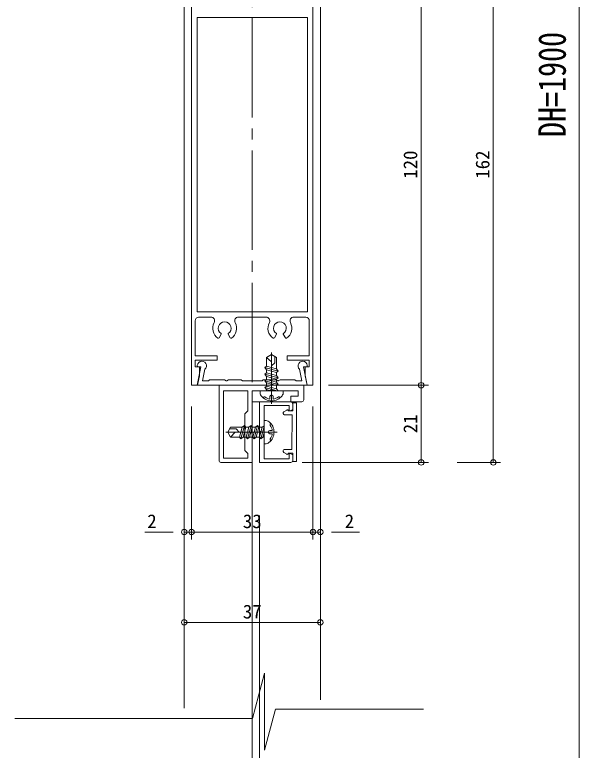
# Model space of a CAD drawing. Units: millimetres at full size. Extents: x -600 to 2301, y -735 to 832.
# Drawn here: x -158.5 to -5, y -208.4 to -8.3 of the extents above; entities that cross this region are included whole.
import ezdxf
from ezdxf.enums import TextEntityAlignment as Align

# ---------------------------------------------------------------- set-up
doc = ezdxf.new("R2010")
doc.units = ezdxf.units.MM
doc.header["$LTSCALE"] = 3
doc.header["$PDMODE"] = 32
doc.header["$PDSIZE"] = 1.5
doc.linetypes.add('CHAIN2', pattern=[12, 9, -1, 1, -1])
for name, color, linetype, lineweight in [('0-0_アンカー', 7, 'Continuous', 18), ('0-3_41ｱﾙﾐ', 6, 'Continuous', 18), ('0-8_CSLAYER2', 7, 'Continuous', 18)]:
    doc.layers.add(name, color=color, linetype=linetype, lineweight=lineweight)
doc.styles.add('ＭＳ ゴシック', font='')
doc.styles.get('ＭＳ ゴシック').set_extended_font_data('MS Gothic')

msp = doc.modelspace()

# ---------------------------------------------------------------- linework, layer by layer
at = {"layer": '0-0_アンカー'}
msp.add_line((-5.021, -324.572), (-5.021, 266.976), dxfattribs=at)
at = {"layer": '0-0_アンカー', "color": 4, "lineweight": 9}
for p, q in [((-28.39, 31.909), (-28.39, -130.091)), ((-28.39, -127.091), (-28.39, 28.909)), ((-48.004, 10.909), (-48.004, -109.091)), ((-48.004, -106.091), (-48.004, 7.909)), ((-73.147, -109.091), (-46.004, -109.091)), ((-73.147, -109.091), (-46.004, -109.091)), ((-48.004, -109.091), (-48.004, -130.091)), ((-48.004, -127.091), (-48.004, -112.091)), ((-112.397, -114.89), (-112.397, -151.007)), ((-110.397, -114.89), (-110.397, -151.007)), ((-110.397, -114.89), (-110.397, -151.007)), ((-77.397, -114.89), (-77.397, -151.007)), ((-80.348, -130.091), (-46.004, -130.091)), ((-38.204, -130.091), (-26.39, -130.091)), ((-115.397, -149.007), (-123.064, -149.007)), ((-110.397, -149.007), (-112.397, -149.007)), ((-112.397, -149.007), (-110.397, -149.007)), ((-77.397, -149.007), (-110.397, -149.007)), ((-107.397, -149.007), (-104.397, -149.007)), ((-77.397, -149.007), (-75.397, -149.007)), ((-75.397, -149.007), (-77.397, -149.007)), ((-72.397, -149.007), (-64.731, -149.007)), ((-112.397, -173.575), (-75.397, -173.575)), ((-78.397, -173.575), (-109.397, -173.575))]:
    msp.add_line(p, q, dxfattribs=at)
msp.add_lwpolyline([(-107.397, -149.007), (-80.397, -149.007), (-83.397, -149.007)], dxfattribs=at)
at = {"layer": '0-0_アンカー', "color": 4}
for p in [(-48.004, -109.091), (-48.004, -130.091), (-28.39, -130.091), (-112.397, -149.007), (-110.397, -149.007), (-77.397, -149.007), (-75.397, -149.007), (-112.397, -173.575), (-75.397, -173.575)]:
    msp.add_point(p, dxfattribs=at)
at = {"layer": '0-3_41ｱﾙﾐ'}
for p, q in [((-82.899, -116.099), (-82.898, -113.849)), ((-84.476, -115.843), (-85.348, -116.346)), ((-85.355, -127.349), (-84.483, -127.853))]:
    msp.add_line(p, q, dxfattribs=at)
for points in [[(-79.898, -113.101), (-79.895, -109.101), (-102.895, -109.087), (-102.907, -129.587)], [(-102.407, -130.088), (-93.908, -130.092), (-93.903, -122.362), (-94.203, -121.842), (-93.902, -121.323), (-93.896, -110.592), (-89.166, -110.595)], [(-89.166, -110.595), (-88.646, -110.296), (-88.126, -110.596), (-81.396, -110.6), (-81.397, -112.1), (-83.397, -112.099), (-83.398, -113.599), (-80.398, -113.6)], [(-83.408, -130.099), (-91.907, -130.094), (-91.898, -113.594), (-83.398, -113.599)], [(-84.156, -127.698), (-84.156, -127.598), (-82.906, -127.599), (-82.907, -129.849), (-81.908, -129.849), (-81.898, -113.849), (-82.898, -113.849), (-82.899, -116.099), (-84.149, -116.098), (-84.149, -115.998)], [(-83.906, -127.798), (-83.907, -129.098), (-90.707, -129.094), (-90.698, -114.594), (-83.899, -114.598), (-83.899, -115.898)], [(-82.898, -114.099), (-82.899, -115.668), (-83.607, -116.076)], [(-85.195, -126.598), (-83.105, -126.599), (-83.1, -117.099), (-85.189, -117.098)], [(-91.696, -121.675), (-91.903, -121.544), (-91.696, -121.675)], [(-91.696, -122.013), (-91.903, -122.144), (-91.696, -122.013)], [(-83.614, -127.621), (-82.906, -128.03), (-82.907, -129.599)]]:
    msp.add_lwpolyline(points, dxfattribs=at)
msp.add_lwpolyline([(-95.107, -128.892), (-101.707, -128.888), (-101.696, -110.588), (-95.096, -110.592), (-95.099, -116.042), (-95.9, -116.841), (-95.906, -126.841), (-95.106, -127.642)], close=True, dxfattribs=at)
for centre, radius, start, end in [((-83.398, -114.098), 0.5, 359.96669, 89.96669), ((-80.398, -113.1), 0.5, 269.96669, 359.96669), ((-84.349, -115.998), 0.2, 359.96669, 129.17374), ((-83.699, -115.898), 0.2, 179.96669, 302.53682), ((-85.146, -116.696), 0.404, 119.89137, 276.1232), ((-91.803, -121.844), 0.2, 302.30022, 57.63316), ((-91.803, -121.844), 0.2, 302.30022, 57.63316), ((-85.152, -126.999), 0.404, 83.81018, 240.04201), ((-84.356, -127.698), 0.2, 230.75964, 359.96669), ((-83.706, -127.799), 0.2, 57.39656, 179.96669), ((-102.407, -129.587), 0.5, 179.96669, 269.96669), ((-83.407, -129.599), 0.5, 269.96669, 359.96669)]:
    msp.add_arc(centre, radius, start, end, dxfattribs=at)
at = {"layer": '0-8_CSLAYER2', "linetype": 'CHAIN2'}
msp.add_line((-93.897, 278.749), (-93.897, -349.185), dxfattribs=at)
at = {"layer": '0-8_CSLAYER2'}
for p, q in [((-112.397, 37.051), (-112.397, -196.866)), ((-75.397, 37.051), (-75.397, -194.665)), ((-110.397, -49.091), (-110.397, 10.909)), ((-110.397, -49.091), (-110.397, 10.909)), ((-77.397, -49.091), (-77.397, 10.909)), ((-93.897, -9.091), (-108.848, -9.091)), ((-108.848, -49.091), (-108.848, -9.091)), ((-93.897, -9.091), (-78.897, -9.091)), ((-78.897, -49.091), (-78.897, -9.091)), ((-110.397, -49.091), (-110.397, -109.091)), ((-110.397, -49.091), (-110.397, -109.091)), ((-108.848, -49.091), (-108.848, -89.09)), ((-78.897, -49.091), (-78.897, -89.09)), ((-77.397, -49.091), (-77.397, -109.091)), ((-93.897, -89.09), (-108.848, -89.09)), ((-93.897, -89.09), (-78.897, -89.09)), ((-109.397, -91.591), (-109.397, -101.09)), ((-105.152, -90.59), (-108.493, -90.59)), ((-93.897, -90.59), (-97.652, -90.59)), ((-93.897, -90.59), (-90.143, -90.59)), ((-82.643, -90.59), (-79.302, -90.59)), ((-78.397, -91.591), (-78.397, -101.09)), ((-102.316, -95.174), (-102.888, -96.164)), ((-100.488, -95.174), (-99.916, -96.164)), ((-87.307, -95.174), (-87.879, -96.164)), ((-85.479, -95.174), (-84.907, -96.164)), ((-103.397, -101.09), (-109.397, -101.09)), ((-84.397, -101.09), (-84.397, -102.29)), ((-84.397, -101.09), (-78.397, -101.09)), ((-109.397, -102.29), (-109.397, -104.09)), ((-84.397, -102.29), (-78.397, -102.29)), ((-78.397, -102.29), (-78.397, -104.09)), ((-108.247, -104.09), (-109.397, -104.09)), ((-107.847, -104.09), (-108.848, -109.091)), ((-107.847, -104.09), (-108.822, -104.09)), ((-106.759, -104.768), (-107.384, -107.891)), ((-81.036, -104.768), (-80.411, -107.891)), ((-79.947, -104.09), (-78.973, -104.09)), ((-79.947, -104.09), (-78.947, -109.091)), ((-79.547, -104.09), (-78.397, -104.09)), ((-79.547, -104.09), (-79.547, -106.52)), ((-105.797, -107.891), (-107.384, -107.891)), ((-105.497, -107.591), (-105.797, -107.891)), ((-105.497, -107.591), (-105.797, -107.891)), ((-105.497, -107.591), (-101.471, -107.591)), ((-101.471, -107.589), (-100.978, -107.873)), ((-100.324, -107.589), (-100.817, -107.873)), ((-96.897, -107.591), (-100.324, -107.591)), ((-96.897, -107.591), (-96.597, -107.891)), ((-90.897, -107.591), (-87.471, -107.591)), ((-87.471, -107.589), (-86.978, -107.873)), ((-86.324, -107.589), (-86.817, -107.873)), ((-82.298, -107.591), (-86.324, -107.591)), ((-82.298, -107.591), (-81.997, -107.891)), ((-81.997, -107.891), (-80.411, -107.891)), ((-79.547, -106.52), (-78.997, -109.091)), ((-108.797, -109.091), (-110.397, -109.091)), ((-78.947, -109.091), (-108.848, -109.091)), ((-78.997, -109.091), (-77.397, -109.091)), ((-91.905, -113.594), (-93.905, -113.594)), ((-93.897, -143.679), (-93.897, -295.157)), ((-91.897, -144.511), (-91.897, -244.744)), ((-158.463, -199.748), (-93.872, -199.748))]:
    msp.add_line(p, q, dxfattribs=at)
at = {"layer": '0-8_CSLAYER2', "color": 6}
for p, q in [((-89.994, -103.948), (-89.993, -101.52)), ((-88.643, -100.742), (-89.993, -101.52)), ((-89.993, -101.521), (-88.643, -102.725)), ((-88.643, -100.742), (-87.293, -101.523)), ((-87.744, -103.023), (-87.743, -101.262)), ((-87.295, -104.673), (-87.293, -101.523)), ((-87.295, -104.673), (-89.994, -103.948)), ((-88.643, -102.725), (-88.644, -103.824)), ((-88.644, -103.824), (-87.744, -103.023)), ((-86.845, -105.26), (-90.445, -104.293)), ((-87.296, -106.476), (-89.996, -105.751)), ((-89.993, -105.752), (-89.993, -104.88)), ((-86.845, -105.26), (-87.295, -104.673)), ((-87.294, -106.479), (-87.293, -105.603)), ((-86.849, -108.859), (-90.448, -107.893)), ((-86.847, -107.063), (-90.447, -106.096)), ((-87.298, -108.272), (-89.998, -107.548)), ((-89.994, -107.549), (-89.994, -106.684)), ((-86.847, -107.063), (-87.296, -106.476)), ((-87.295, -108.277), (-87.294, -107.406)), ((-87.095, -110.597), (-90.45, -109.696)), ((-87.3, -110.076), (-90, -109.351)), ((-89.996, -109.352), (-89.995, -108.48)), ((-86.849, -108.859), (-87.298, -108.272)), ((-87.296, -110.077), (-87.296, -109.202)), ((-91.797, -111.212), (-91.796, -110.594)), ((-85.496, -110.597), (-91.796, -110.594)), ((-91.636, -111.725), (-91.484, -111.944)), ((-88.837, -110.595), (-90, -110.283)), ((-89.996, -110.595), (-89.996, -110.284)), ((-86.901, -110.597), (-87.3, -110.076)), ((-85.658, -111.729), (-85.81, -111.947)), ((-85.496, -111.215), (-85.496, -110.597)), ((-89.098, -112.84), (-89.097, -112.174)), ((-88.198, -112.84), (-88.197, -112.175)), ((-90.701, -118.694), (-90.705, -124.994)), ((-90.083, -118.694), (-90.701, -118.694)), ((-89.569, -118.856), (-89.351, -119.008)), ((-100.556, -121.841), (-99.776, -120.491)), ((-100.556, -121.841), (-99.778, -123.191)), ((-98.275, -120.942), (-100.036, -120.941)), ((-99.778, -123.191), (-98.573, -121.841)), ((-96.626, -120.493), (-99.776, -120.491)), ((-98.573, -121.841), (-97.474, -121.842)), ((-97.474, -121.842), (-98.275, -120.942)), ((-96.626, -120.493), (-97.35, -123.192)), ((-96.039, -120.044), (-97.005, -123.643)), ((-96.039, -120.044), (-96.626, -120.493)), ((-94.819, -120.492), (-95.695, -120.491)), ((-94.822, -120.494), (-95.547, -123.194)), ((-94.236, -120.045), (-95.202, -123.645)), ((-94.236, -120.045), (-94.822, -120.494)), ((-93.021, -120.493), (-93.893, -120.492)), ((-93.026, -120.496), (-93.751, -123.196)), ((-92.439, -120.047), (-93.406, -123.647)), ((-92.439, -120.047), (-93.026, -120.496)), ((-91.221, -120.494), (-92.096, -120.494)), ((-91.222, -120.498), (-91.947, -123.198)), ((-90.701, -120.293), (-91.602, -123.648)), ((-90.701, -120.099), (-91.222, -120.498)), ((-88.458, -121.396), (-89.123, -121.395)), ((-97.35, -123.192), (-99.778, -123.191)), ((-95.547, -123.191), (-96.418, -123.191)), ((-93.75, -123.193), (-94.615, -123.192)), ((-91.946, -123.194), (-92.818, -123.193)), ((-90.703, -122.035), (-91.016, -123.198)), ((-90.704, -123.194), (-91.014, -123.194)), ((-88.459, -122.296), (-89.124, -122.295)), ((-90.087, -124.995), (-90.705, -124.994)), ((-89.573, -124.834), (-89.354, -124.682))]:
    msp.add_line(p, q, dxfattribs=at)
at = {"layer": '0-8_CSLAYER2', "color": 6, "linetype": 'CHAIN2'}
for p, q in [((-88.648, -114.196), (-88.64, -100.232)), ((-87.103, -121.847), (-101.066, -121.838))]:
    msp.add_line(p, q, dxfattribs=at)
at = {"layer": '0-8_CSLAYER2'}
for points in [[(-103.397, -101.09), (-103.397, -102.29), (-109.397, -102.29)], [(-108.247, -104.09), (-108.247, -106.52), (-108.797, -109.091)], [(-90.897, -107.591), (-91.197, -107.891), (-96.597, -107.891)], [(-93.872, -199.748), (-90.563, -187.4), (-90.563, -208.297), (-87.593, -197.215), (-47.327, -197.215)]]:
    msp.add_lwpolyline(points, dxfattribs=at)
at = {"layer": '0-8_CSLAYER2', "color": 6}
for points in [[(-86.845, -105.26), (-87.295, -105.605), (-89.995, -104.88), (-90.444, -104.293), (-89.994, -103.948)], [(-89.996, -106.683), (-90.446, -106.096), (-89.996, -105.751)], [(-89.998, -108.479), (-90.448, -107.893), (-89.998, -107.548)], [(-86.847, -107.063), (-87.297, -107.408), (-89.996, -106.683)], [(-90, -110.283), (-90.45, -109.696), (-90, -109.351)], [(-86.849, -108.859), (-87.299, -109.205), (-89.998, -108.479)], [(-96.038, -120.043), (-95.693, -120.493), (-96.418, -123.193), (-97.005, -123.643), (-97.35, -123.192)], [(-94.235, -120.045), (-93.89, -120.495), (-94.615, -123.195)], [(-92.439, -120.047), (-92.094, -120.497), (-92.819, -123.197)], [(-94.615, -123.195), (-95.202, -123.644), (-95.547, -123.194)], [(-92.819, -123.197), (-93.406, -123.646), (-93.751, -123.196)], [(-91.016, -123.198), (-91.602, -123.648), (-91.947, -123.198)]]:
    msp.add_lwpolyline(points, dxfattribs=at)
at = {"layer": '0-8_CSLAYER2'}
for centre, radius, start, end in [((-108.397, -91.591), 1, 90, 180), ((-105.152, -91.591), 1, 331.928, 90), ((-101.402, -93.59), 1.75, 90, 237.306), ((-101.402, -93.59), 1.75, 302.694, 90), ((-97.652, -91.591), 1, 90, 208.072), ((-90.143, -91.591), 1, 331.928, 90), ((-86.393, -93.59), 1.75, 90, 237.306), ((-86.393, -93.59), 1.75, 302.694, 90), ((-82.643, -91.591), 1, 90, 208.072), ((-79.397, -91.591), 1, 0, 90), ((-101.402, -93.59), 3.25, 151.928, 235.941), ((-101.402, -93.59), 3.25, 304.059, 28.072), ((-86.393, -93.59), 3.25, 151.928, 235.941), ((-86.393, -93.59), 3.25, 304.059, 28.072), ((-102.402, -95.139), 0.0936, 338.01, 60.613), ((-100.401, -95.139), 0.0936, 119.387, 201.99), ((-87.394, -95.139), 0.0936, 338.01, 60.613), ((-85.392, -95.139), 0.0936, 119.387, 201.99), ((-103.167, -95.907), 0.38, 261.732, 317.349), ((-99.636, -95.907), 0.38, 222.651, 278.268), ((-88.159, -95.907), 0.38, 261.732, 317.349), ((-84.628, -95.907), 0.38, 222.651, 278.268), ((-107.597, -103.841), 1.25, 312.118, 191.537), ((-80.198, -103.841), 1.25, 348.463, 227.882), ((-100.897, -107.69), 0.2, 233.796, 270), ((-100.897, -107.69), 0.2, 270, 306.204), ((-86.897, -107.69), 0.2, 233.796, 270), ((-86.897, -107.69), 0.2, 270, 306.204)]:
    msp.add_arc(centre, radius, start, end, dxfattribs=at)
at = {"layer": '0-8_CSLAYER2', "color": 6}
for centre, radius, start, end in [((-90.897, -111.212), 0.9, 179.967, 214.775), ((-88.646, -109.71), 3.612, 218.206, 321.727), ((-88.647, -112.175), 0.45, 359.967, 179.967), ((-86.396, -111.215), 0.9, 325.159, 359.967), ((-90.636, -112.501), 0.266, 54.516, 187.754), ((-88.646, -109.71), 3.162, 234.516, 261.785), ((-88.646, -109.71), 3.162, 278.148, 305.419), ((-86.661, -112.501), 0.266, 352.174, 125.418), ((-90.083, -119.595), 0.9, 55.159, 89.967), ((-91.588, -121.844), 3.612, 308.206, 51.727), ((-88.798, -119.859), 0.266, 82.174, 215.418), ((-91.588, -121.844), 3.162, 8.148, 35.419), ((-89.124, -121.845), 0.45, 89.967, 269.967), ((-88.797, -123.834), 0.266, 144.516, 277.754), ((-91.588, -121.844), 3.162, 324.516, 351.785), ((-90.086, -124.095), 0.9, 269.967, 304.775)]:
    msp.add_arc(centre, radius, start, end, dxfattribs=at)

# ---------------------------------------------------------------- texts
at = {"layer": '0-0_アンカー', "color": 3, "style": 'ＭＳ ゴシック', "width": 0.8}
msp.add_text('DH=1900', height=7.507, rotation=90, dxfattribs=at).set_placement((-6.429, -41.615), align=Align.BOTTOM_LEFT)
at = {"layer": '0-0_アンカー', "color": 4, "style": 'ＭＳ ゴシック'}
for s, p in [('120', (-47.932, -52.931)), ('162', (-28.318, -52.931)), ('21', (-47.932, -122.151))]:
    msp.add_text(s, height=3.754, rotation=90, dxfattribs=at).set_placement(p, align=Align.BOTTOM_LEFT)
for s, p in [('2', (-122.437, -149.079)), ('33', (-96.457, -149.079)), ('2', (-68.771, -149.079)), ('37', (-96.457, -173.647))]:
    msp.add_text(s, height=3.754, dxfattribs=at).set_placement(p, align=Align.BOTTOM_LEFT)

doc.saveas('drawing.dxf')
